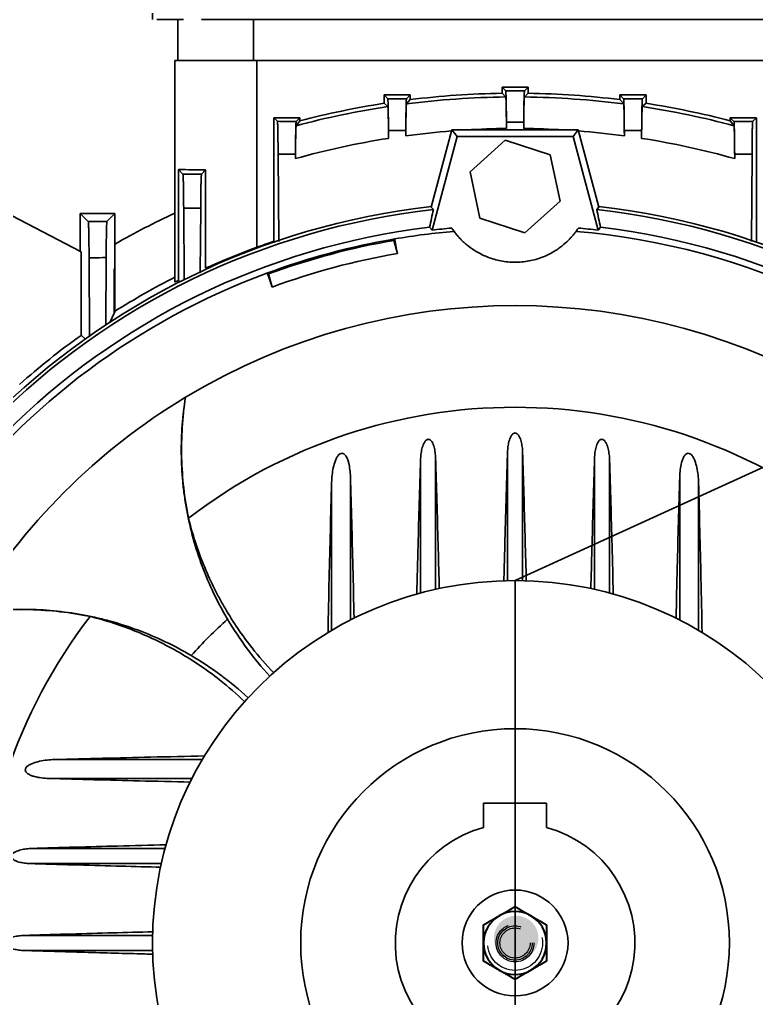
# Model space of a CAD drawing. Header units: millimetres. Extents: x 29178 to 37588, y 1365 to 7305.
# Drawn here: x 30040.8 to 30157.7, y 6281 to 6436.3 of the extents above; entities that cross this region are included whole.
import ezdxf

# ---------------------------------------------------------------- set-up
doc = ezdxf.new("R2010")
doc.units = ezdxf.units.MM
doc.linetypes.add('Dashed', pattern=[2, 1, -1])
doc.layers.add('Oculto (ISO)', color=7, linetype='Dashed', lineweight=18)
doc.layers.add('Visível (ISO)', color=7, linetype='Continuous', lineweight=35)

msp = doc.modelspace()

# ---------------------------------------------------------------- hatches: boundary and pattern name
h = msp.add_hatch(color=4)
h.dxf.hatch_style = 1
edge = h.paths.add_edge_path()
edge.add_arc((30119.6, 6290.62), 3.54, 0, 360)

# ---------------------------------------------------------------- linework, layer by layer
at = {"color": 3}
msp.add_line((30119.42, 6347.34), (30588.06, 6561.26), dxfattribs=at)
at = {"color": 7, "linetype": 'Continuous'}
for p, q in [((30061.9, 6436.34), (30061.9, 6491.31)), ((30062.61, 6436.34), (30066.84, 6436.34)), ((30065.92, 6429.84), (30065.92, 6436.34)), ((30069.71, 6436.34), (30161.39, 6436.34)), ((30077.92, 6429.84), (30077.92, 6436.34)), ((30065.47, 6394.73), (30065.47, 6429.84)), ((30065.47, 6429.84), (30066.08, 6429.84)), ((30077.92, 6429.84), (30066.08, 6429.84)), ((30160.92, 6429.84), (30077.92, 6429.84)), ((30078.47, 6429.84), (30078.47, 6400.21)), ((30117.35, 6425.64), (30117.35, 6424.65)), ((30117.94, 6425.05), (30117.35, 6425.64)), ((30121.5, 6425.64), (30117.35, 6425.64)), ((30120.91, 6425.05), (30121.5, 6425.64)), ((30121.5, 6424.65), (30121.5, 6425.64)), ((30098.65, 6424.38), (30098.65, 6423.06)), ((30099.24, 6423.79), (30098.65, 6424.38)), ((30102.8, 6424.38), (30098.65, 6424.38)), ((30102.8, 6423.64), (30102.2, 6422.96)), ((30102.21, 6423.79), (30102.8, 6424.38)), ((30102.8, 6423.64), (30102.8, 6424.38)), ((30117.95, 6424.06), (30117.35, 6424.65)), ((30121.5, 6424.65), (30120.9, 6424.06)), ((30136.05, 6424.38), (30136.05, 6423.64)), ((30136.64, 6423.79), (30136.05, 6424.38)), ((30140.2, 6424.38), (30136.05, 6424.38)), ((30136.65, 6422.96), (30136.05, 6423.64)), ((30139.61, 6423.79), (30140.2, 6424.38)), ((30140.2, 6423.06), (30140.2, 6424.38)), ((30099.25, 6422.55), (30098.65, 6423.06)), ((30140.2, 6423.06), (30139.6, 6422.55)), ((30081.15, 6420.78), (30081.15, 6401.17)), ((30081.73, 6420.2), (30081.15, 6420.78)), ((30085.3, 6420.78), (30081.15, 6420.78)), ((30085.3, 6420.28), (30084.7, 6419.5)), ((30084.71, 6420.19), (30085.3, 6420.78)), ((30085.3, 6420.28), (30085.3, 6420.78)), ((30118.05, 6420.05), (30118.06, 6419.07)), ((30120.79, 6419.07), (30120.8, 6420.05)), ((30153.55, 6420.78), (30153.55, 6420.28)), ((30154.14, 6420.19), (30153.55, 6420.78)), ((30157.7, 6420.78), (30153.55, 6420.78)), ((30154.15, 6419.5), (30153.55, 6420.28)), ((30157.11, 6420.2), (30157.7, 6420.78)), ((30157.7, 6401.17), (30157.7, 6420.78)), ((30099.35, 6418.73), (30099.36, 6417.5)), ((30102.09, 6417.9), (30102.09, 6418.75)), ((30109.42, 6418.84), (30106.14, 6406.59)), ((30110.23, 6417.8), (30109.42, 6418.84)), ((30129.42, 6418.84), (30109.42, 6418.84)), ((30128.62, 6417.8), (30129.42, 6418.84)), ((30132.71, 6406.59), (30129.42, 6418.84)), ((30136.75, 6418.75), (30136.76, 6417.9)), ((30139.49, 6417.5), (30139.5, 6418.73)), ((30110.23, 6417.8), (30106.25, 6402.95)), ((30128.62, 6417.8), (30110.23, 6417.8)), ((30117.87, 6417.19), (30112.29, 6412.17)), ((30125.01, 6414.86), (30117.87, 6417.19)), ((30132.6, 6402.95), (30128.62, 6417.8)), ((30081.95, 6401.14), (30081.85, 6414.98)), ((30084.59, 6414.29), (30084.59, 6415.01)), ((30126.56, 6407.51), (30125.01, 6414.86)), ((30154.25, 6415.01), (30154.26, 6414.29)), ((30157, 6414.98), (30156.9, 6401.15)), ((30066.03, 6412.57), (30066.03, 6394.94)), ((30066.75, 6411.84), (30066.03, 6412.57)), ((30069.69, 6411.83), (30070.34, 6412.48)), ((30070.34, 6396.9), (30070.34, 6412.48)), ((30112.29, 6412.17), (30113.84, 6404.83)), ((30066.95, 6394.99), (30066.87, 6406.4)), ((30069.57, 6406.43), (30069.5, 6396.15)), ((30106.14, 6406.59), (30106.47, 6406.21)), ((30120.97, 6402.5), (30126.56, 6407.51)), ((30132.38, 6406.21), (30132.71, 6406.59)), ((30050.6, 6399.52), (30038.37, 6405.89)), ((30050.47, 6405.58), (30050.47, 6399.59)), ((30051.74, 6404.31), (30050.47, 6405.58)), ((30055.97, 6405.58), (30050.47, 6405.58)), ((30054.69, 6404.3), (30055.97, 6405.58)), ((30055.97, 6396.73), (30055.97, 6405.58)), ((30113.84, 6404.83), (30120.97, 6402.5)), ((30105.87, 6403.4), (30106.25, 6402.95)), ((30132.6, 6402.95), (30132.98, 6403.4)), ((30100.21, 6401.31), (30100.36, 6401.55)), ((30081.15, 6401.17), (30081.36, 6400.95)), ((30100.77, 6399.23), (30100.21, 6401.31)), ((30050.6, 6399.52), (30050.6, 6386.25)), ((30051.95, 6386.02), (30051.87, 6398.54)), ((30054.57, 6398.58), (30054.5, 6387.88)), ((30055.84, 6389.78), (30055.84, 6396.79)), ((30055.97, 6396.73), (30055.84, 6396.79)), ((30055.97, 6389.86), (30055.97, 6396.73)), ((30080.33, 6395.99), (30080.08, 6396.12)), ((30080.33, 6395.99), (30080.89, 6393.91)), ((30066.03, 6394.94), (30066.28, 6394.69)), ((30055.17, 6388.27), (30055.84, 6389.78)), ((30050.6, 6386.25), (30051.34, 6385.57)), ((30118.23, 6367.69), (30118.23, 6347.33)), ((30120.62, 6367.69), (30120.62, 6347.33)), ((30104.43, 6366.48), (30104.43, 6345.35)), ((30106.82, 6366.8), (30106.82, 6345.95)), ((30132.03, 6366.8), (30132.03, 6345.95)), ((30134.42, 6366.48), (30134.42, 6345.35)), ((30090.33, 6362.91), (30090.33, 6339.44)), ((30093.32, 6363.78), (30093.32, 6341.08)), ((30145.53, 6363.78), (30145.53, 6341.08)), ((30148.52, 6362.91), (30148.52, 6339.44)), ((30046.36, 6318.94), (30069.83, 6318.94)), ((30045.49, 6315.95), (30068.19, 6315.95)), ((30042.79, 6304.84), (30063.91, 6304.84)), ((30042.47, 6302.45), (30063.32, 6302.45)), ((30041.58, 6291.04), (30061.94, 6291.04)), ((30041.58, 6288.65), (30061.94, 6288.65))]:
    msp.add_line(p, q, dxfattribs=at)
for p, q in [((30119.42, 6289.84), (30119.42, 6347.34)), ((30119.42, 6312.04), (30114.42, 6312.04)), ((30114.42, 6312.04), (30114.42, 6308.17)), ((30119.42, 6312.04), (30124.42, 6312.04)), ((30124.42, 6312.04), (30124.42, 6308.17)), ((30119.42, 6289.84), (30119.42, 6232.34))]:
    msp.add_line(p, q)
at = {"color": 3}
msp.add_circle((30119.42, 6289.84), 57.5, dxfattribs=at)
for radius in [34, 8.4]:
    msp.add_circle((30119.42, 6289.84), radius)
at = {"color": 7, "linetype": 'Continuous'}
for centre, radius, start, end in [((30119.42, 6289.84), 134.23, 90.6307, 97.3719), ((30119.42, 6289.84), 134.83, 90.8822, 97.0827), ((30119.42, 6289.84), 134.23, 82.6281, 89.3693), ((30119.42, 6289.84), 134.83, 82.9173, 89.1178), ((30119.42, 6289.84), 134.23, 98.6456, 104.992), ((30119.42, 6289.84), 134.83, 98.8642, 104.6609), ((30119.42, 6289.84), 134.23, 75.008, 81.3544), ((30119.42, 6289.84), 134.83, 75.3391, 81.1358), ((30119.42, 6289.84), 129.23, 98.9327, 105.6378), ((30119.42, 6289.84), 129.23, 74.3622, 81.0673), ((30119.42, 6289.84), 117.6, 96.471, 173.529), ((30119.42, 6289.84), 117.08, 96.3514, 173.6486), ((30119.42, 6289.84), 117.08, 6.3514, 83.6486), ((30119.42, 6289.84), 117.6, 6.471, 83.529), ((30119.42, 6289.84), 127.75, 114.9805, 119.7801), ((30119.42, 6289.84), 114.36, 96.8084, 173.1916), ((30119.42, 6289.84), 113.87, 95.059, 96.6429), ((30119.42, 6289.84), 113.87, 83.3571, 84.941), ((30119.42, 6289.84), 114.36, 6.8084, 83.1916), ((30119.42, 6289.84), 113.32, 99.6836, 110.3164), ((30119.42, 6289.84), 113.32, 94.9002, 99.6836), ((30119.42, 6289.84), 113.32, 4.9002, 85.0998), ((30119.42, 6289.84), 117.72, 108.9739, 110.3561), ((30119.42, 6289.84), 113.11, 99.7802, 110.2198), ((30119.42, 6289.84), 110.97, 99.6791, 110.3209), ((30119.42, 6289.84), 113.32, 110.3164, 175.0998), ((30119.42, 6289.84), 118.62, 117.0528, 122.337), ((30119.42, 6289.84), 101.13, 58.8855, 121.1145), ((30119.42, 6289.84), 118.45, 122.3905, 122.4655), ((30119.42, 6289.84), 118.45, 125.522, 131.5621), ((30119.42, 6289.84), 101.13, 121.1145, 148.8855), ((30119.42, 6289.84), 85, 52.456, 127.544), ((30119.42, 6289.84), 85, 142.456, 217.544), ((30119.42, 6289.84), 68.68, 131.5968, 138.4032), ((30121.23, 6369.35), 55.13, 210.6994, 222.3951), ((30039.91, 6288.04), 55.13, 47.6049, 59.3006)]:
    msp.add_arc(centre, radius, start, end, dxfattribs=at)
at = {"color": 8, "linetype": 'Continuous'}
for start, end in [(94.4575, 97.7087), (90.6056, 93.4065), (86.5935, 89.3944), (82.2913, 85.5425)]:
    msp.add_arc((30119.42, 6289.84), 129.23, start, end, dxfattribs=at)
msp.add_arc((30119.42, 6289.84), 19, 105.2575, 74.7425)
at = {"color": 7, "linetype": 'Continuous'}
msp.add_ellipse((30078.47, 6412.62), major_axis=(13, 0), ratio=0.013091, start_param=3.434344, end_param=4.036102, dxfattribs=at)
for points, knots in [([(30118.05, 6420.05), (30118.04, 6420.81), (30118.04, 6421.49), (30118.03, 6422.4), (30118.02, 6422.69), (30118.01, 6423.22), (30118.01, 6423.46), (30118, 6423.9), (30117.99, 6424.09), (30117.98, 6424.43), (30117.98, 6424.57), (30117.96, 6424.92), (30117.95, 6425.04), (30117.94, 6425.05)], [0, 0, 0, 0, 0.25, 0.25, 0.375, 0.375, 0.5, 0.5, 0.625, 0.625, 0.75, 0.75, 1, 1, 1, 1]), ([(30117.94, 6425.05), (30118.43, 6425.05), (30118.93, 6425.05), (30119.42, 6425.05), (30119.92, 6425.05), (30120.41, 6425.05), (30120.91, 6425.05)], [0, 0, 0, 0, 0.001484963, 0.001484963, 0.001484963, 0.002969927, 0.002969927, 0.002969927, 0.002969927]), ([(30120.91, 6425.05), (30120.9, 6425.04), (30120.89, 6424.92), (30120.87, 6424.57), (30120.86, 6424.43), (30120.85, 6424.09), (30120.85, 6423.9), (30120.84, 6423.46), (30120.83, 6423.22), (30120.82, 6422.69), (30120.82, 6422.4), (30120.81, 6421.49), (30120.8, 6420.81), (30120.8, 6420.05)], [0, 0, 0, 0, 0.25, 0.25, 0.375, 0.375, 0.5, 0.5, 0.625, 0.625, 0.75, 0.75, 1, 1, 1, 1]), ([(30099.35, 6418.73), (30099.34, 6419.5), (30099.34, 6420.19), (30099.32, 6421.12), (30099.32, 6421.41), (30099.31, 6421.95), (30099.31, 6422.19), (30099.3, 6422.63), (30099.29, 6422.82), (30099.28, 6423.17), (30099.27, 6423.31), (30099.26, 6423.66), (30099.25, 6423.78), (30099.24, 6423.79)], [0, 0, 0, 0, 0.25, 0.25, 0.375, 0.375, 0.5, 0.5, 0.625, 0.625, 0.75, 0.75, 1, 1, 1, 1]), ([(30099.24, 6423.79), (30099.88, 6423.79), (30100.54, 6423.79), (30101.19, 6423.79), (30101.53, 6423.79), (30101.87, 6423.79), (30102.21, 6423.79)], [0, 0, 0, 0, 0.001958323, 0.001958323, 0.001958323, 0.002983273, 0.002983273, 0.002983273, 0.002983273]), ([(30102.21, 6423.79), (30102.2, 6423.78), (30102.18, 6423.66), (30102.17, 6423.31), (30102.16, 6423.16), (30102.15, 6422.82), (30102.15, 6422.63), (30102.14, 6422.19), (30102.13, 6421.94), (30102.12, 6421.41), (30102.12, 6421.12), (30102.11, 6420.19), (30102.1, 6419.51), (30102.09, 6418.75)], [0, 0, 0, 0, 0.25, 0.25, 0.375, 0.375, 0.5, 0.5, 0.625, 0.625, 0.75, 0.75, 1, 1, 1, 1]), ([(30117.95, 6424.06), (30117.96, 6424.05), (30117.97, 6423.93), (30117.98, 6423.58), (30117.99, 6423.44), (30118, 6423.1), (30118, 6422.91), (30118.01, 6422.47), (30118.02, 6422.23), (30118.03, 6421.7), (30118.03, 6421.41), (30118.04, 6420.5), (30118.05, 6419.82), (30118.06, 6419.07)], [0, 0, 0, 0, 0.25, 0.25, 0.375, 0.375, 0.5, 0.5, 0.625, 0.625, 0.75, 0.75, 1, 1, 1, 1]), ([(30120.79, 6419.07), (30120.79, 6419.82), (30120.8, 6420.5), (30120.81, 6421.42), (30120.82, 6421.71), (30120.83, 6422.24), (30120.83, 6422.48), (30120.84, 6422.91), (30120.85, 6423.1), (30120.86, 6423.44), (30120.86, 6423.58), (30120.88, 6423.93), (30120.89, 6424.05), (30120.9, 6424.06)], [0, 0, 0, 0, 0.25, 0.25, 0.375, 0.375, 0.5, 0.5, 0.625, 0.625, 0.75, 0.75, 1, 1, 1, 1]), ([(30136.75, 6418.75), (30136.74, 6419.51), (30136.74, 6420.2), (30136.73, 6421.12), (30136.72, 6421.41), (30136.71, 6421.95), (30136.71, 6422.19), (30136.7, 6422.63), (30136.69, 6422.82), (30136.68, 6423.16), (30136.68, 6423.31), (30136.66, 6423.66), (30136.65, 6423.78), (30136.64, 6423.79)], [0, 0, 0, 0, 0.25, 0.25, 0.375, 0.375, 0.5, 0.5, 0.625, 0.625, 0.75, 0.75, 1, 1, 1, 1]), ([(30136.64, 6423.79), (30136.98, 6423.79), (30137.32, 6423.79), (30137.66, 6423.79), (30138.31, 6423.79), (30138.96, 6423.79), (30139.61, 6423.79)], [0, 0, 0, 0, 0.001024958, 0.001024958, 0.001024958, 0.002983294, 0.002983294, 0.002983294, 0.002983294]), ([(30139.61, 6423.79), (30139.6, 6423.78), (30139.59, 6423.66), (30139.57, 6423.31), (30139.57, 6423.16), (30139.56, 6422.82), (30139.55, 6422.63), (30139.54, 6422.19), (30139.54, 6421.94), (30139.53, 6421.41), (30139.52, 6421.11), (30139.51, 6420.19), (30139.5, 6419.5), (30139.5, 6418.73)], [0, 0, 0, 0, 0.25, 0.25, 0.375, 0.375, 0.5, 0.5, 0.625, 0.625, 0.75, 0.75, 1, 1, 1, 1]), ([(30099.25, 6422.55), (30099.26, 6422.54), (30099.27, 6422.41), (30099.28, 6422.06), (30099.29, 6421.92), (30099.3, 6421.58), (30099.31, 6421.38), (30099.31, 6420.94), (30099.32, 6420.7), (30099.33, 6420.16), (30099.33, 6419.87), (30099.34, 6418.95), (30099.35, 6418.26), (30099.36, 6417.5)], [0, 0, 0, 0, 0.25, 0.25, 0.375, 0.375, 0.5, 0.5, 0.625, 0.625, 0.75, 0.75, 1, 1, 1, 1]), ([(30102.09, 6417.9), (30102.09, 6418.66), (30102.1, 6419.35), (30102.11, 6420.27), (30102.12, 6420.57), (30102.13, 6421.1), (30102.13, 6421.35), (30102.14, 6421.79), (30102.15, 6421.98), (30102.16, 6422.33), (30102.16, 6422.47), (30102.18, 6422.82), (30102.19, 6422.95), (30102.2, 6422.96)], [0, 0, 0, 0, 0.25, 0.25, 0.375, 0.375, 0.5, 0.5, 0.625, 0.625, 0.75, 0.75, 1, 1, 1, 1]), ([(30136.65, 6422.96), (30136.66, 6422.95), (30136.67, 6422.82), (30136.68, 6422.47), (30136.69, 6422.32), (30136.7, 6421.98), (30136.71, 6421.78), (30136.71, 6421.34), (30136.72, 6421.1), (30136.73, 6420.56), (30136.73, 6420.27), (30136.74, 6419.35), (30136.75, 6418.66), (30136.76, 6417.9)], [0, 0, 0, 0, 0.25, 0.25, 0.375, 0.375, 0.5, 0.5, 0.625, 0.625, 0.75, 0.75, 1, 1, 1, 1]), ([(30139.49, 6417.5), (30139.49, 6418.26), (30139.5, 6418.95), (30139.51, 6419.87), (30139.52, 6420.17), (30139.53, 6420.7), (30139.53, 6420.94), (30139.54, 6421.38), (30139.55, 6421.58), (30139.56, 6421.92), (30139.56, 6422.06), (30139.58, 6422.41), (30139.59, 6422.54), (30139.6, 6422.55)], [0, 0, 0, 0, 0.25, 0.25, 0.375, 0.375, 0.5, 0.5, 0.625, 0.625, 0.75, 0.75, 1, 1, 1, 1]), ([(30081.85, 6414.98), (30081.84, 6415.77), (30081.83, 6416.48), (30081.82, 6417.44), (30081.82, 6417.74), (30081.81, 6418.29), (30081.8, 6418.55), (30081.79, 6419), (30081.79, 6419.2), (30081.78, 6419.55), (30081.77, 6419.7), (30081.76, 6419.94), (30081.75, 6420.03), (30081.74, 6420.16), (30081.74, 6420.19), (30081.73, 6420.2)], [0, 0, 0, 0, 0.25, 0.25, 0.375, 0.375, 0.5, 0.5, 0.625, 0.625, 0.75, 0.75, 0.875, 0.875, 1, 1, 1, 1]), ([(30084.71, 6420.19), (30084.7, 6420.18), (30084.68, 6420.05), (30084.67, 6419.69), (30084.66, 6419.54), (30084.65, 6419.19), (30084.65, 6418.99), (30084.64, 6418.54), (30084.63, 6418.29), (30084.62, 6417.74), (30084.62, 6417.44), (30084.61, 6416.5), (30084.6, 6415.79), (30084.59, 6415.01)], [0, 0, 0, 0, 0.25, 0.25, 0.375, 0.375, 0.5, 0.5, 0.625, 0.625, 0.75, 0.75, 1, 1, 1, 1]), ([(30120.8, 6420.05), (30120.34, 6420.05), (30119.88, 6420.05), (30119.42, 6420.05), (30118.96, 6420.05), (30118.51, 6420.05), (30118.05, 6420.05)], [0, 0, 0, 0, 0.001373291, 0.001373291, 0.001373291, 0.002746582, 0.002746582, 0.002746582, 0.002746582]), ([(30154.25, 6415.01), (30154.25, 6415.79), (30154.24, 6416.5), (30154.23, 6417.45), (30154.22, 6417.75), (30154.21, 6418.3), (30154.21, 6418.54), (30154.2, 6418.99), (30154.19, 6419.2), (30154.18, 6419.55), (30154.18, 6419.69), (30154.17, 6419.93), (30154.16, 6420.02), (30154.15, 6420.15), (30154.14, 6420.19), (30154.14, 6420.19)], [0, 0, 0, 0, 0.25, 0.25, 0.375, 0.375, 0.5, 0.5, 0.625, 0.625, 0.75, 0.75, 0.875, 0.875, 1, 1, 1, 1]), ([(30157.11, 6420.2), (30157.1, 6420.19), (30157.09, 6420.06), (30157.07, 6419.7), (30157.07, 6419.55), (30157.06, 6419.2), (30157.05, 6419), (30157.04, 6418.55), (30157.04, 6418.29), (30157.03, 6417.74), (30157.02, 6417.44), (30157.01, 6416.48), (30157.01, 6415.77), (30157, 6414.98)], [0, 0, 0, 0, 0.25, 0.25, 0.375, 0.375, 0.5, 0.5, 0.625, 0.625, 0.75, 0.75, 1, 1, 1, 1]), ([(30084.59, 6414.29), (30084.59, 6415.06), (30084.6, 6415.76), (30084.61, 6416.71), (30084.62, 6417.01), (30084.63, 6417.56), (30084.63, 6417.82), (30084.64, 6418.27), (30084.65, 6418.47), (30084.66, 6418.83), (30084.66, 6418.99), (30084.68, 6419.35), (30084.69, 6419.49), (30084.7, 6419.5)], [0, 0, 0, 0, 0.25, 0.25, 0.375, 0.375, 0.5, 0.5, 0.625, 0.625, 0.75, 0.75, 1, 1, 1, 1]), ([(30102.09, 6418.75), (30101.55, 6418.74), (30101, 6418.74), (30100.46, 6418.74), (30100.09, 6418.74), (30099.72, 6418.74), (30099.35, 6418.73)], [0, 0, 0, 0, 0.001642097, 0.001642097, 0.001642097, 0.002756049, 0.002756049, 0.002756049, 0.002756049]), ([(30139.5, 6418.73), (30139.13, 6418.74), (30138.76, 6418.74), (30138.39, 6418.74), (30137.84, 6418.74), (30137.3, 6418.74), (30136.75, 6418.75)], [0, 0, 0, 0, 0.001113955, 0.001113955, 0.001113955, 0.002756058, 0.002756058, 0.002756058, 0.002756058]), ([(30154.15, 6419.5), (30154.16, 6419.49), (30154.17, 6419.35), (30154.18, 6418.98), (30154.19, 6418.83), (30154.2, 6418.48), (30154.21, 6418.07), (30154.22, 6417.56), (30154.23, 6417.01), (30154.23, 6416.71), (30154.24, 6416.08), (30154.24, 6415.75), (30154.25, 6415.04), (30154.25, 6414.67), (30154.26, 6414.29)], [0, 0, 0, 0, 0.25, 0.25, 0.375, 0.375, 0.5, 0.625, 0.625, 0.75, 0.75, 0.875, 0.875, 1, 1, 1, 1]), ([(30084.59, 6415.01), (30083.97, 6415), (30083.34, 6415), (30082.72, 6414.99), (30082.43, 6414.99), (30082.14, 6414.99), (30081.85, 6414.98)], [0, 0, 0, 0, 0.001896294, 0.001896294, 0.001896294, 0.002780964, 0.002780964, 0.002780964, 0.002780964]), ([(30157, 6414.98), (30156.71, 6414.99), (30156.42, 6414.99), (30156.13, 6414.99), (30155.5, 6415), (30154.88, 6415), (30154.25, 6415.01)], [0, 0, 0, 0, 0.000884675, 0.000884675, 0.000884675, 0.002780978, 0.002780978, 0.002780978, 0.002780978]), ([(30066.87, 6406.4), (30066.86, 6407.22), (30066.85, 6407.97), (30066.84, 6408.97), (30066.84, 6409.28), (30066.83, 6409.86), (30066.82, 6410.12), (30066.81, 6410.59), (30066.81, 6410.8), (30066.8, 6411.17), (30066.79, 6411.32), (30066.78, 6411.57), (30066.77, 6411.67), (30066.76, 6411.8), (30066.75, 6411.84), (30066.75, 6411.84)], [0, 0, 0, 0, 0.25, 0.25, 0.375, 0.375, 0.5, 0.5, 0.625, 0.625, 0.75, 0.75, 0.875, 0.875, 1, 1, 1, 1]), ([(30069.69, 6411.83), (30069.68, 6411.82), (30069.66, 6411.69), (30069.65, 6411.32), (30069.64, 6411.16), (30069.63, 6410.8), (30069.62, 6410.59), (30069.61, 6410.12), (30069.61, 6409.86), (30069.6, 6409.29), (30069.6, 6408.98), (30069.59, 6408.32), (30069.58, 6407.97), (30069.58, 6407.23), (30069.57, 6406.84), (30069.57, 6406.43)], [0, 0, 0, 0, 0.25, 0.25, 0.375, 0.375, 0.5, 0.5, 0.625, 0.625, 0.75, 0.75, 0.875, 0.875, 1, 1, 1, 1]), ([(30069.57, 6406.43), (30068.88, 6406.42), (30068.2, 6406.41), (30067.52, 6406.4), (30067.3, 6406.4), (30067.08, 6406.4), (30066.87, 6406.4)], [0, 0, 0, 0, 0.002106027, 0.002106027, 0.002106027, 0.002771251, 0.002771251, 0.002771251, 0.002771251]), ([(30051.87, 6398.54), (30051.86, 6399.42), (30051.85, 6400.21), (30051.84, 6401.27), (30051.84, 6401.61), (30051.83, 6402.21), (30051.82, 6402.49), (30051.81, 6402.99), (30051.8, 6403.21), (30051.79, 6403.6), (30051.79, 6403.76), (30051.77, 6404.02), (30051.77, 6404.12), (30051.76, 6404.26), (30051.75, 6404.3), (30051.74, 6404.31)], [0, 0, 0, 0, 0.25, 0.25, 0.375, 0.375, 0.5, 0.5, 0.625, 0.625, 0.75, 0.75, 0.875, 0.875, 1, 1, 1, 1]), ([(30054.69, 6404.3), (30054.68, 6404.28), (30054.67, 6404.14), (30054.65, 6403.75), (30054.64, 6403.59), (30054.63, 6403.21), (30054.62, 6402.99), (30054.61, 6402.49), (30054.61, 6402.22), (30054.6, 6401.61), (30054.59, 6401.28), (30054.59, 6400.58), (30054.58, 6400.21), (30054.57, 6399.43), (30054.57, 6399.01), (30054.57, 6398.58)], [0, 0, 0, 0, 0.25, 0.25, 0.375, 0.375, 0.5, 0.5, 0.625, 0.625, 0.75, 0.75, 0.875, 0.875, 1, 1, 1, 1]), ([(30100.77, 6399.23), (30100.62, 6399.92), (30100.51, 6400.45), (30100.4, 6401.04), (30100.38, 6401.2), (30100.35, 6401.43), (30100.35, 6401.51), (30100.36, 6401.55)], [0, 0, 0, 0, 0.5, 0.5, 0.75, 0.75, 1, 1, 1, 1]), ([(30109.74, 6402.75), (30109.77, 6402.71), (30109.83, 6402.63), (30110.02, 6402.39), (30110.15, 6402.22), (30110.42, 6401.91), (30110.52, 6401.8), (30110.74, 6401.56), (30110.86, 6401.43), (30111.13, 6401.16), (30111.28, 6401.02), (30111.61, 6400.73), (30111.79, 6400.58), (30112.39, 6400.11), (30112.84, 6399.79), (30113.62, 6399.34), (30113.9, 6399.19), (30114.49, 6398.9), (30114.79, 6398.77), (30115.43, 6398.52), (30115.76, 6398.41), (30116.45, 6398.21), (30116.81, 6398.13), (30117.89, 6397.92), (30118.64, 6397.85), (30120.16, 6397.84), (30120.9, 6397.91), (30121.99, 6398.12), (30122.36, 6398.2), (30123.05, 6398.4), (30123.38, 6398.51), (30124.02, 6398.75), (30124.33, 6398.89), (30124.92, 6399.17), (30125.2, 6399.32), (30125.72, 6399.63), (30125.97, 6399.78), (30126.43, 6400.1), (30126.64, 6400.26), (30127.23, 6400.72), (30127.56, 6401.02), (30127.98, 6401.43), (30128.1, 6401.56), (30128.33, 6401.8), (30128.42, 6401.91), (30128.69, 6402.21), (30128.82, 6402.38), (30129.01, 6402.63), (30129.08, 6402.71), (30129.1, 6402.75)], [0, 0, 0, 0, 0.0625, 0.0625, 0.125, 0.125, 0.15625, 0.15625, 0.1875, 0.1875, 0.21875, 0.21875, 0.25, 0.25, 0.3125, 0.3125, 0.34375, 0.34375, 0.375, 0.375, 0.40625, 0.40625, 0.4375, 0.4375, 0.5, 0.5, 0.5625, 0.5625, 0.59375, 0.59375, 0.625, 0.625, 0.65625, 0.65625, 0.6875, 0.6875, 0.71875, 0.71875, 0.75, 0.75, 0.8125, 0.8125, 0.84375, 0.84375, 0.875, 0.875, 0.9375, 0.9375, 1, 1, 1, 1]), ([(30078.47, 6400.21), (30077.73, 6399.94), (30077, 6399.66), (30075.57, 6399.1), (30074.87, 6398.82), (30073.83, 6398.39), (30073.49, 6398.25), (30072.82, 6397.97), (30072.49, 6397.83), (30071.53, 6397.42), (30070.92, 6397.16), (30070.34, 6396.9)], [0, 0, 0, 0, 0.25, 0.25, 0.5, 0.5, 0.625, 0.625, 0.75, 0.75, 1, 1, 1, 1]), ([(30054.57, 6398.58), (30053.83, 6398.57), (30053.09, 6398.56), (30052.35, 6398.55), (30052.19, 6398.55), (30052.03, 6398.55), (30051.87, 6398.54)], [0, 0, 0, 0, 0.002313669, 0.002313669, 0.002313669, 0.002816675, 0.002816675, 0.002816675, 0.002816675]), ([(30080.08, 6396.12), (30080.13, 6396.06), (30080.23, 6395.84), (30080.43, 6395.29), (30080.51, 6395.06), (30080.68, 6394.54), (30080.78, 6394.24), (30080.89, 6393.91)], [0, 0, 0, 0, 0.5, 0.5, 0.75, 0.75, 1, 1, 1, 1]), ([(30067.16, 6376.43), (30066.69, 6373.49), (30066.46, 6370.53), (30066.5, 6366.04), (30066.58, 6364.54), (30066.79, 6362.28), (30066.88, 6361.52), (30067.09, 6360), (30067.21, 6359.24), (30067.91, 6355.47), (30068.72, 6352.51), (30070.33, 6348.19), (30070.94, 6346.76), (30071.95, 6344.65), (30072.3, 6343.95), (30073.04, 6342.56), (30073.43, 6341.88), (30073.83, 6341.21)], [0, 0, 0, 0, 0.25, 0.25, 0.375, 0.375, 0.4375, 0.4375, 0.5, 0.5, 0.75, 0.75, 0.875, 0.875, 0.9375, 0.9375, 1, 1, 1, 1]), ([(30067.63, 6357.24), (30066.97, 6360.43), (30066.62, 6363.63), (30066.47, 6370.02), (30066.67, 6373.22), (30067.16, 6376.43)], [0, 0, 0, 0, 0.5, 0.5, 1, 1, 1, 1]), ([(30120.62, 6367.69), (30120.61, 6367.98), (30120.59, 6368.26), (30120.51, 6368.83), (30120.46, 6369.11), (30120.35, 6369.53), (30120.31, 6369.67), (30120.21, 6369.94), (30120.15, 6370.08), (30120.01, 6370.33), (30119.93, 6370.46), (30119.77, 6370.61), (30119.71, 6370.66), (30119.58, 6370.73), (30119.51, 6370.75), (30119.35, 6370.76), (30119.28, 6370.74), (30119.14, 6370.67), (30119.08, 6370.62), (30118.92, 6370.47), (30118.84, 6370.34), (30118.63, 6369.96), (30118.53, 6369.68), (30118.38, 6369.12), (30118.33, 6368.84), (30118.26, 6368.27), (30118.24, 6367.98), (30118.23, 6367.69)], [0, 0, 0, 0, 0.125, 0.125, 0.25, 0.25, 0.3125, 0.3125, 0.375, 0.375, 0.4375, 0.4375, 0.46875, 0.46875, 0.5, 0.5, 0.53125, 0.53125, 0.5625, 0.5625, 0.625, 0.625, 0.75, 0.75, 0.875, 0.875, 1, 1, 1, 1]), ([(30106.82, 6366.8), (30106.81, 6367.09), (30106.79, 6367.38), (30106.71, 6367.95), (30106.66, 6368.23), (30106.55, 6368.65), (30106.5, 6368.79), (30106.4, 6369.06), (30106.34, 6369.19), (30106.22, 6369.38), (30106.18, 6369.44), (30106.08, 6369.55), (30106.03, 6369.61), (30105.91, 6369.7), (30105.84, 6369.73), (30105.68, 6369.76), (30105.61, 6369.75), (30105.46, 6369.7), (30105.39, 6369.66), (30105.28, 6369.57), (30105.22, 6369.51), (30105.08, 6369.33), (30105.01, 6369.2), (30104.81, 6368.8), (30104.72, 6368.52), (30104.58, 6367.94), (30104.53, 6367.65), (30104.46, 6367.06), (30104.44, 6366.77), (30104.43, 6366.48)], [0, 0, 0, 0, 0.125, 0.125, 0.25, 0.25, 0.3125, 0.3125, 0.375, 0.375, 0.40625, 0.40625, 0.4375, 0.4375, 0.46875, 0.46875, 0.5, 0.5, 0.53125, 0.53125, 0.5625, 0.5625, 0.625, 0.625, 0.75, 0.75, 0.875, 0.875, 1, 1, 1, 1]), ([(30132.03, 6366.8), (30132.04, 6367.09), (30132.06, 6367.38), (30132.13, 6367.95), (30132.18, 6368.23), (30132.3, 6368.65), (30132.34, 6368.79), (30132.45, 6369.06), (30132.51, 6369.19), (30132.63, 6369.38), (30132.67, 6369.44), (30132.76, 6369.55), (30132.82, 6369.61), (30132.94, 6369.7), (30133.01, 6369.73), (30133.16, 6369.76), (30133.24, 6369.75), (30133.39, 6369.7), (30133.45, 6369.66), (30133.57, 6369.57), (30133.62, 6369.51), (30133.76, 6369.33), (30133.84, 6369.2), (30134.03, 6368.8), (30134.12, 6368.52), (30134.26, 6367.94), (30134.31, 6367.65), (30134.39, 6367.06), (30134.41, 6366.77), (30134.42, 6366.48)], [0, 0, 0, 0, 0.125, 0.125, 0.25, 0.25, 0.3125, 0.3125, 0.375, 0.375, 0.40625, 0.40625, 0.4375, 0.4375, 0.46875, 0.46875, 0.5, 0.5, 0.53125, 0.53125, 0.5625, 0.5625, 0.625, 0.625, 0.75, 0.75, 0.875, 0.875, 1, 1, 1, 1]), ([(30093.32, 6363.78), (30093.31, 6364.17), (30093.28, 6364.55), (30093.18, 6365.31), (30093.12, 6365.69), (30092.97, 6366.24), (30092.91, 6366.43), (30092.76, 6366.79), (30092.68, 6366.96), (30092.51, 6367.2), (30092.45, 6367.28), (30092.3, 6367.41), (30092.22, 6367.47), (30092.03, 6367.54), (30091.92, 6367.54), (30091.72, 6367.49), (30091.63, 6367.43), (30091.48, 6367.31), (30091.41, 6367.23), (30091.28, 6367.07), (30091.23, 6366.99), (30091.08, 6366.73), (30090.99, 6366.55), (30090.78, 6366), (30090.68, 6365.62), (30090.51, 6364.85), (30090.45, 6364.47), (30090.37, 6363.69), (30090.34, 6363.3), (30090.33, 6362.91)], [0, 0, 0, 0, 0.125, 0.125, 0.25, 0.25, 0.3125, 0.3125, 0.375, 0.375, 0.40625, 0.40625, 0.4375, 0.4375, 0.46875, 0.46875, 0.5, 0.5, 0.53125, 0.53125, 0.5625, 0.5625, 0.625, 0.625, 0.75, 0.75, 0.875, 0.875, 1, 1, 1, 1]), ([(30118.23, 6367.69), (30118.18, 6366.1), (30118.13, 6364.5), (30118.08, 6362.91), (30118.03, 6361.32), (30117.99, 6359.72), (30117.94, 6358.13), (30117.9, 6356.54), (30117.85, 6354.94), (30117.81, 6353.35), (30117.76, 6351.76), (30117.72, 6350.16), (30117.68, 6348.57), (30117.67, 6348.15), (30117.66, 6347.73), (30117.65, 6347.32)], [0, 0, 0, 0, 0.00495025, 0.00495025, 0.00495025, 0.00990049, 0.00990049, 0.00990049, 0.01485074, 0.01485074, 0.01485074, 0.01980098, 0.01980098, 0.01980098, 0.02109815, 0.02109815, 0.02109815, 0.02109815]), ([(30121.2, 6347.32), (30121.19, 6347.58), (30121.18, 6347.84), (30121.18, 6348.1), (30121.12, 6350.23), (30121.06, 6352.35), (30121.01, 6354.48), (30120.94, 6356.68), (30120.88, 6358.88), (30120.82, 6361.08), (30120.75, 6363.28), (30120.69, 6365.49), (30120.62, 6367.69)], [0.00579064, 0.00579064, 0.00579064, 0.00579064, 0.00660195, 0.00660195, 0.00660195, 0.0132039, 0.0132039, 0.0132039, 0.02004634, 0.02004634, 0.02004634, 0.02688879, 0.02688879, 0.02688879, 0.02688879]), ([(30145.53, 6363.78), (30145.54, 6364.17), (30145.57, 6364.55), (30145.66, 6365.31), (30145.73, 6365.69), (30145.88, 6366.24), (30145.94, 6366.43), (30146.08, 6366.79), (30146.17, 6366.96), (30146.33, 6367.2), (30146.4, 6367.28), (30146.54, 6367.41), (30146.63, 6367.47), (30146.82, 6367.54), (30146.92, 6367.54), (30147.12, 6367.49), (30147.21, 6367.43), (30147.37, 6367.31), (30147.44, 6367.23), (30147.56, 6367.07), (30147.62, 6366.99), (30147.77, 6366.73), (30147.85, 6366.55), (30148.07, 6366), (30148.17, 6365.62), (30148.34, 6364.85), (30148.39, 6364.47), (30148.48, 6363.69), (30148.51, 6363.3), (30148.52, 6362.91)], [0, 0, 0, 0, 0.125, 0.125, 0.25, 0.25, 0.3125, 0.3125, 0.375, 0.375, 0.40625, 0.40625, 0.4375, 0.4375, 0.46875, 0.46875, 0.5, 0.5, 0.53125, 0.53125, 0.5625, 0.5625, 0.625, 0.625, 0.75, 0.75, 0.875, 0.875, 1, 1, 1, 1]), ([(30104.43, 6366.48), (30104.29, 6361.95), (30104.16, 6357.43), (30103.97, 6350.34), (30103.91, 6347.76), (30103.84, 6345.19)], [0, 0, 0, 0, 0.5, 0.5, 0.7839976, 0.7839976, 0.7839976, 0.7839976]), ([(30107.4, 6346.07), (30107.39, 6346.3), (30107.39, 6346.53), (30107.38, 6346.76), (30107.33, 6348.89), (30107.27, 6351.02), (30107.21, 6353.15), (30107.15, 6355.42), (30107.09, 6357.7), (30107.02, 6359.97), (30106.96, 6362.25), (30106.89, 6364.52), (30106.82, 6366.8)], [0.00588645, 0.00588645, 0.00588645, 0.00588645, 0.00660195, 0.00660195, 0.00660195, 0.01320391, 0.01320391, 0.01320391, 0.02026936, 0.02026936, 0.02026936, 0.02733484, 0.02733484, 0.02733484, 0.02733484]), ([(30131.45, 6346.07), (30131.45, 6346.3), (30131.46, 6346.53), (30131.46, 6346.76), (30131.52, 6348.89), (30131.57, 6351.02), (30131.63, 6353.15), (30131.69, 6355.42), (30131.76, 6357.7), (30131.82, 6359.97), (30131.89, 6362.25), (30131.96, 6364.52), (30132.03, 6366.8)], [0.00588645, 0.00588645, 0.00588645, 0.00588645, 0.00660195, 0.00660195, 0.00660195, 0.01320391, 0.01320391, 0.01320391, 0.02026936, 0.02026936, 0.02026936, 0.02733484, 0.02733484, 0.02733484, 0.02733484]), ([(30134.42, 6366.48), (30134.55, 6361.95), (30134.68, 6357.43), (30134.87, 6350.34), (30134.94, 6347.76), (30135, 6345.19)], [0, 0, 0, 0, 0.5, 0.5, 0.7839976, 0.7839976, 0.7839976, 0.7839976]), ([(30090.33, 6362.91), (30090.19, 6357.83), (30090.06, 6352.75), (30089.87, 6344.81), (30089.81, 6341.96), (30089.76, 6339.1)], [0, 0, 0, 0, 0.5, 0.5, 0.7800016, 0.7800016, 0.7800016, 0.7800016]), ([(30093.89, 6341.36), (30093.83, 6344.07), (30093.77, 6346.77), (30093.58, 6354.24), (30093.45, 6359.01), (30093.32, 6363.78)], [0.21742, 0.21742, 0.21742, 0.21742, 0.5, 0.5, 1, 1, 1, 1]), ([(30144.96, 6341.36), (30145.02, 6344.07), (30145.08, 6346.77), (30145.26, 6354.24), (30145.39, 6359.01), (30145.53, 6363.78)], [0.21742, 0.21742, 0.21742, 0.21742, 0.5, 0.5, 1, 1, 1, 1]), ([(30148.52, 6362.91), (30148.66, 6357.83), (30148.79, 6352.75), (30148.97, 6344.81), (30149.03, 6341.96), (30149.09, 6339.1)], [0, 0, 0, 0, 0.5, 0.5, 0.7800016, 0.7800016, 0.7800016, 0.7800016]), ([(30081.12, 6332.73), (30079.92, 6333.99), (30078.79, 6335.29), (30076.14, 6338.65), (30074.71, 6340.75), (30073.1, 6343.52), (30072.78, 6344.08), (30072.17, 6345.21), (30071.88, 6345.79), (30071.03, 6347.53), (30070.5, 6348.7), (30069.05, 6352.27), (30068.25, 6354.72), (30067.63, 6357.24)], [0.080097, 0.080097, 0.080097, 0.080097, 0.25, 0.25, 0.5, 0.5, 0.5625, 0.5625, 0.625, 0.625, 0.75, 0.75, 1, 1, 1, 1]), ([(30032.84, 6342.1), (30036.04, 6342.6), (30039.24, 6342.8), (30045.64, 6342.65), (30048.83, 6342.29), (30052.03, 6341.64)], [0, 0, 0, 0, 0.5, 0.5, 1, 1, 1, 1]), ([(30068.06, 6335.44), (30065.36, 6337.04), (30062.57, 6338.37), (30058.23, 6339.99), (30056.77, 6340.47), (30054.53, 6341.09), (30053.78, 6341.28), (30052.28, 6341.62), (30051.53, 6341.78), (30047.78, 6342.46), (30044.78, 6342.75), (30041.02, 6342.78), (30040.27, 6342.78), (30038.76, 6342.73), (30038.02, 6342.68), (30035.78, 6342.52), (30034.3, 6342.34), (30032.84, 6342.1)], [0, 0, 0, 0, 0.25, 0.25, 0.375, 0.375, 0.4375, 0.4375, 0.5, 0.5, 0.75, 0.75, 0.8125, 0.8125, 0.875, 0.875, 1, 1, 1, 1]), ([(30052.03, 6341.64), (30054.55, 6341.01), (30056.99, 6340.22), (30061.71, 6338.3), (30063.99, 6337.19), (30067.3, 6335.27), (30068.38, 6334.59), (30070.51, 6333.15), (30071.55, 6332.39), (30073.94, 6330.51), (30075.27, 6329.36), (30076.53, 6328.14)], [0, 0, 0, 0, 0.25, 0.25, 0.5, 0.5, 0.625, 0.625, 0.75, 0.75, 0.920276, 0.920276, 0.920276, 0.920276]), ([(30046.36, 6318.94), (30051.43, 6319.08), (30056.52, 6319.21), (30064.46, 6319.39), (30067.31, 6319.45), (30070.17, 6319.51)], [0, 0, 0, 0, 0.5, 0.5, 0.7800016, 0.7800016, 0.7800016, 0.7800016]), ([(30045.49, 6315.95), (30045.1, 6315.96), (30044.72, 6315.99), (30043.96, 6316.08), (30043.58, 6316.15), (30043.02, 6316.3), (30042.84, 6316.36), (30042.48, 6316.5), (30042.3, 6316.59), (30042.06, 6316.76), (30041.99, 6316.82), (30041.85, 6316.96), (30041.8, 6317.05), (30041.73, 6317.24), (30041.73, 6317.35), (30041.78, 6317.54), (30041.83, 6317.63), (30041.96, 6317.79), (30042.03, 6317.86), (30042.19, 6317.98), (30042.28, 6318.04), (30042.54, 6318.19), (30042.71, 6318.27), (30043.26, 6318.49), (30043.64, 6318.59), (30044.41, 6318.76), (30044.8, 6318.82), (30045.58, 6318.9), (30045.97, 6318.93), (30046.36, 6318.94)], [0, 0, 0, 0, 0.125, 0.125, 0.25, 0.25, 0.3125, 0.3125, 0.375, 0.375, 0.40625, 0.40625, 0.4375, 0.4375, 0.46875, 0.46875, 0.5, 0.5, 0.53125, 0.53125, 0.5625, 0.5625, 0.625, 0.625, 0.75, 0.75, 0.875, 0.875, 1, 1, 1, 1]), ([(30067.9, 6315.38), (30065.2, 6315.44), (30062.5, 6315.5), (30055.03, 6315.68), (30050.25, 6315.81), (30045.49, 6315.95)], [0.21742, 0.21742, 0.21742, 0.21742, 0.5, 0.5, 1, 1, 1, 1]), ([(30042.79, 6304.84), (30047.31, 6304.98), (30051.84, 6305.11), (30058.93, 6305.29), (30061.5, 6305.36), (30064.07, 6305.42)], [0, 0, 0, 0, 0.5, 0.5, 0.7839976, 0.7839976, 0.7839976, 0.7839976]), ([(30042.47, 6302.45), (30042.18, 6302.46), (30041.89, 6302.48), (30041.32, 6302.55), (30041.04, 6302.61), (30040.62, 6302.72), (30040.48, 6302.76), (30040.21, 6302.87), (30040.07, 6302.93), (30039.89, 6303.05), (30039.83, 6303.09), (30039.71, 6303.18), (30039.66, 6303.24), (30039.57, 6303.36), (30039.54, 6303.43), (30039.51, 6303.58), (30039.51, 6303.66), (30039.56, 6303.81), (30039.6, 6303.87), (30039.7, 6303.99), (30039.76, 6304.04), (30039.93, 6304.18), (30040.07, 6304.26), (30040.47, 6304.45), (30040.75, 6304.54), (30041.32, 6304.68), (30041.62, 6304.74), (30042.2, 6304.81), (30042.5, 6304.83), (30042.79, 6304.84)], [0, 0, 0, 0, 0.125, 0.125, 0.25, 0.25, 0.3125, 0.3125, 0.375, 0.375, 0.40625, 0.40625, 0.4375, 0.4375, 0.46875, 0.46875, 0.5, 0.5, 0.53125, 0.53125, 0.5625, 0.5625, 0.625, 0.625, 0.75, 0.75, 0.875, 0.875, 1, 1, 1, 1]), ([(30063.19, 6301.87), (30062.96, 6301.87), (30062.73, 6301.88), (30062.5, 6301.88), (30060.37, 6301.94), (30058.25, 6301.99), (30056.12, 6302.05), (30053.84, 6302.11), (30051.57, 6302.18), (30049.29, 6302.24), (30047.02, 6302.31), (30044.74, 6302.38), (30042.47, 6302.45)], [0.00588645, 0.00588645, 0.00588645, 0.00588645, 0.00660195, 0.00660195, 0.00660195, 0.01320391, 0.01320391, 0.01320391, 0.02026936, 0.02026936, 0.02026936, 0.02733484, 0.02733484, 0.02733484, 0.02733484]), ([(30061.95, 6291.62), (30061.69, 6291.61), (30061.43, 6291.61), (30061.17, 6291.6), (30059.04, 6291.54), (30056.92, 6291.49), (30054.79, 6291.43), (30052.59, 6291.37), (30050.39, 6291.3), (30048.18, 6291.24), (30045.98, 6291.17), (30043.78, 6291.11), (30041.58, 6291.04)], [0.00579064, 0.00579064, 0.00579064, 0.00579064, 0.00660195, 0.00660195, 0.00660195, 0.0132039, 0.0132039, 0.0132039, 0.02004634, 0.02004634, 0.02004634, 0.02688879, 0.02688879, 0.02688879, 0.02688879]), ([(30041.58, 6291.04), (30041.29, 6291.03), (30041, 6291.01), (30040.44, 6290.94), (30040.15, 6290.88), (30039.74, 6290.78), (30039.6, 6290.73), (30039.33, 6290.63), (30039.19, 6290.58), (30038.93, 6290.44), (30038.81, 6290.35), (30038.65, 6290.19), (30038.6, 6290.13), (30038.53, 6290), (30038.51, 6289.93), (30038.51, 6289.77), (30038.53, 6289.7), (30038.6, 6289.56), (30038.64, 6289.5), (30038.8, 6289.34), (30038.92, 6289.26), (30039.31, 6289.05), (30039.58, 6288.95), (30040.14, 6288.81), (30040.43, 6288.75), (30041, 6288.68), (30041.29, 6288.66), (30041.58, 6288.65)], [0, 0, 0, 0, 0.125, 0.125, 0.25, 0.25, 0.3125, 0.3125, 0.375, 0.375, 0.4375, 0.4375, 0.46875, 0.46875, 0.5, 0.5, 0.53125, 0.53125, 0.5625, 0.5625, 0.625, 0.625, 0.75, 0.75, 0.875, 0.875, 1, 1, 1, 1]), ([(30041.58, 6288.65), (30043.17, 6288.6), (30044.76, 6288.55), (30046.36, 6288.5), (30047.95, 6288.46), (30049.54, 6288.41), (30051.14, 6288.36), (30052.73, 6288.32), (30054.32, 6288.27), (30055.92, 6288.23), (30057.51, 6288.19), (30059.1, 6288.14), (30060.7, 6288.1), (30061.12, 6288.09), (30061.53, 6288.08), (30061.95, 6288.07)], [0, 0, 0, 0, 0.00495025, 0.00495025, 0.00495025, 0.00990049, 0.00990049, 0.00990049, 0.01485074, 0.01485074, 0.01485074, 0.01980098, 0.01980098, 0.01980098, 0.02109815, 0.02109815, 0.02109815, 0.02109815])]:
    msp.add_open_spline(points, degree=3, knots=knots, dxfattribs=at)
for points in [[(30081.73, 6420.2), (30082.72, 6420.2), (30083.71, 6420.19), (30084.71, 6420.19)], [(30154.14, 6420.19), (30155.13, 6420.19), (30156.12, 6420.2), (30157.11, 6420.2)], [(30066.75, 6411.84), (30067.73, 6411.84), (30068.71, 6411.84), (30069.69, 6411.83)], [(30106.47, 6406.21), (30106.27, 6405.27), (30106.07, 6404.33), (30105.87, 6403.4)], [(30132.98, 6403.4), (30132.78, 6404.33), (30132.58, 6405.27), (30132.38, 6406.21)], [(30051.74, 6404.31), (30052.72, 6404.3), (30053.71, 6404.3), (30054.69, 6404.3)], [(30109.38, 6403.27), (30109.5, 6403.1), (30109.62, 6402.93), (30109.74, 6402.75)], [(30129.1, 6402.75), (30129.23, 6402.93), (30129.35, 6403.1), (30129.46, 6403.27)], [(30066.03, 6394.94), (30065.66, 6394.78), (30065.47, 6394.71), (30065.47, 6394.73)]]:
    msp.add_open_spline(points, degree=3, dxfattribs=at)
at = {"layer": 'Oculto (ISO)', "ltscale": 13.216565}
msp.add_circle((30119.42, 6289.84), 4.35, dxfattribs=at)
at = {"layer": 'Oculto (ISO)', "ltscale": 13.021246}
msp.add_circle((30119.42, 6289.84), 3, dxfattribs=at)
at = {"layer": 'Oculto (ISO)', "ltscale": 13.821017}
msp.add_circle((30119.42, 6289.84), 2.73, dxfattribs=at)
at = {"layer": 'Oculto (ISO)', "ltscale": 12.085054}
msp.add_circle((30119.42, 6289.84), 2.39, dxfattribs=at)
at = {"layer": 'Visível (ISO)'}
for start, end in [(60, 120), (120, 180), (0, 60), (180, 240), (300, 0), (240, 300)]:
    msp.add_arc((30119.42, 6289.84), 5, start, end, dxfattribs=at)
for points in [[(30116.92, 6294.17), (30118.08, 6294.84), (30119.42, 6295.62)], [(30119.42, 6295.62), (30120.76, 6294.84), (30121.92, 6294.17)], [(30114.42, 6292.73), (30115.76, 6293.5), (30116.92, 6294.17)], [(30114.42, 6289.84), (30114.42, 6291.18), (30114.42, 6292.73)], [(30121.92, 6294.17), (30123.08, 6293.5), (30124.42, 6292.73)], [(30124.42, 6292.73), (30124.42, 6291.18), (30124.42, 6289.84)], [(30114.42, 6286.96), (30114.42, 6288.5), (30114.42, 6289.84)], [(30124.42, 6289.84), (30124.42, 6288.5), (30124.42, 6286.96)], [(30116.92, 6285.51), (30115.76, 6286.18), (30114.42, 6286.96)], [(30124.42, 6286.96), (30123.08, 6286.18), (30121.92, 6285.51)], [(30119.42, 6284.07), (30118.08, 6284.84), (30116.92, 6285.51)], [(30121.92, 6285.51), (30120.76, 6284.84), (30119.42, 6284.07)]]:
    msp.add_rational_spline(points, [1, 1.0379548493, 1], degree=2, dxfattribs=at)

doc.saveas('drawing.dxf')
